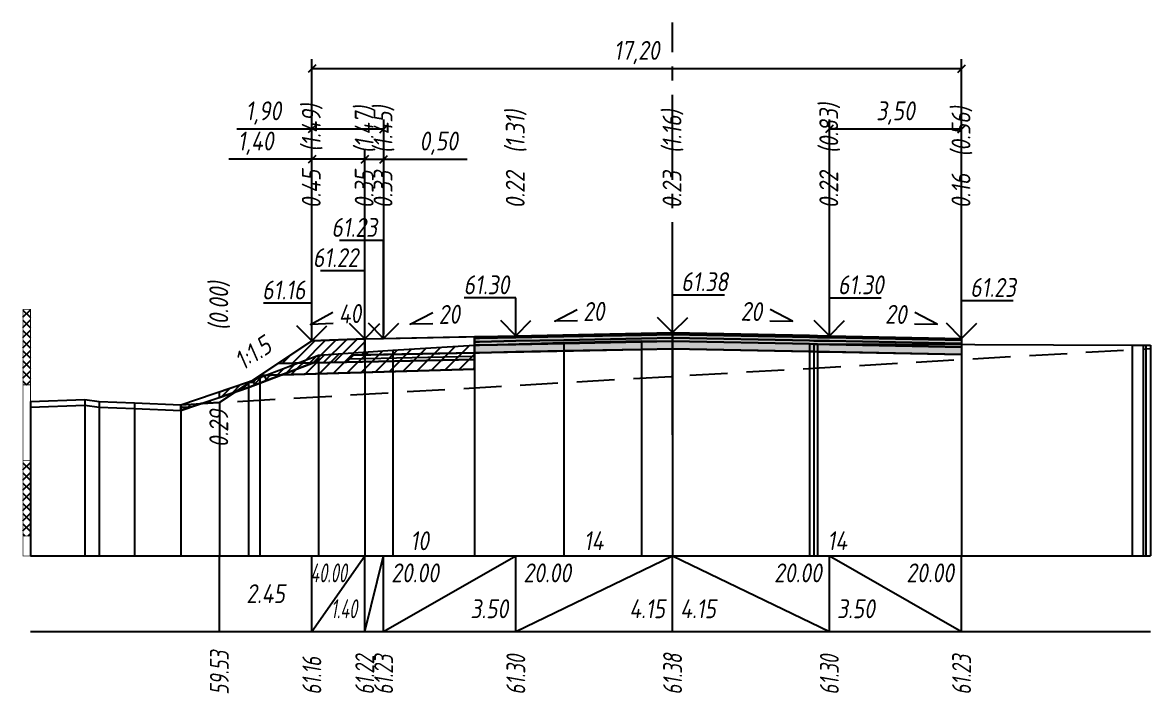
# Model space of a CAD drawing. Extents: x -717 to 1451, y -133302 to 233.
# Drawn here: x 78.9 to 228.2, y -58001.2 to -57912.4 of the extents above; entities that cross this region are included whole.
import ezdxf
from ezdxf.enums import TextEntityAlignment as Align

# ---------------------------------------------------------------- set-up
doc = ezdxf.new("R2010")
doc.units = 0
doc.linetypes.add('осевая2', pattern=[1.125, 0.75, -0.125, 0.125, -0.125])
doc.linetypes.add('штриховая', pattern=[0.75, 0.5, -0.25])
for name, color, linetype in [('Интерполированный поперечник', 2, 'Continuous'), ('Код_514', 1, 'Continuous'), ('Контур_0', 7, 'Continuous'), ('Контур_2521', 7, 'Continuous'), ('Контур_2564', 7, 'Continuous'), ('Контур_2660', 7, 'Continuous'), ('Контур_2665', 7, 'Continuous'), ('Контур_400', 7, 'Continuous'), ('Контур_508', 7, 'Continuous'), ('Контур_512', 7, 'Continuous'), ('Контур_513', 7, 'Continuous'), ('Контур_818', 7, 'Continuous'), ('Красный поперечник', 1, 'Continuous'), ('Линейка абсолютных высот', 7, 'Continuous'), ('Объём_2501', 7, 'Continuous'), ('Объём_2564', 7, 'Continuous'), ('Объём_2650', 7, 'Continuous'), ('Объём_2660', 7, 'Continuous'), ('Объём_2661', 7, 'Continuous'), ('Объём_2665', 7, 'Continuous'), ('Объём_2666', 7, 'Continuous'), ('Объём_2667', 7, 'Continuous'), ('Объём_2668', 7, 'Continuous'), ('Объём_2669', 7, 'Continuous'), ('Объём_2675', 7, 'Continuous'), ('Объём_2753', 7, 'Continuous'), ('Ось', 1, 'осевая2'), ('Откосы', 7, 'Continuous'), ('Отметки покрытия', 7, 'Continuous'), ('Рабочие отметки', 7, 'Continuous'), ('Рабочие отметки доп.', 7, 'Continuous'), ('Слои выравнивания', 7, 'Continuous'), ('Таблица', 7, 'Continuous'), ('Уклоны проезжей части', 7, 'Continuous'), ('Черный поперечник', 3, 'Continuous')]:
    doc.layers.add(name, color=color, linetype=linetype)
for name, color, linetype, true_color in [('Контур_2540', 2, 'Continuous', 0xffff00), ('Контур_2560', 2, 'Continuous', 0xffff00), ('Контур_2561', 7, 'Continuous', 0xff8040), ('Контур_2562', 3, 'Continuous', 0x00ff00), ('Контур_2563', 7, 'Continuous', 0xff8000), ('Контур_2570', 7, 'Continuous', 0x80ff00), ('Контур_2725', 7, 'Continuous', 0x323232), ('Контур_2736', 4, 'Continuous', 0x00ffff), ('Контур_2737', 4, 'Continuous', 0x00ffff), ('Контур_2738', 4, 'Continuous', 0x00ffff), ('Контур_2739', 4, 'Continuous', 0x00ffff), ('Контур_2741', 4, 'Continuous', 0x00ffff), ('Контур_2742', 4, 'Continuous', 0x00ffff), ('Контур_2743', 4, 'Continuous', 0x00ffff), ('Контур_2744', 7, 'Continuous', 0xa4ffff), ('Контур_2745', 7, 'Continuous', 0xa4ffff), ('Контур_2747', 4, 'Continuous', 0x00ffff), ('Контур_2748', 4, 'Continuous', 0x00ffff), ('Контур_2749', 4, 'Continuous', 0x00ffff), ('Контур_2750', 4, 'Continuous', 0x00ffff), ('Контур_2751', 4, 'Continuous', 0x00ffff), ('Контур_2752', 4, 'Continuous', 0x00ffff), ('Контур_2760', 7, 'Continuous', 0x323232), ('Контур_2761', 7, 'Continuous', 0x323232), ('Контур_2762', 7, 'Continuous', 0x323232), ('Контур_2763', 7, 'Continuous', 0x323232), ('Контур_402', 7, 'Continuous', 0xff6464), ('Контур_703', 4, 'Continuous', 0x00ffff), ('Контур_705', 4, 'Continuous', 0x00ffff), ('Контур_707', 4, 'Continuous', 0x00ffff), ('Контур_720', 131, 'Continuous', 0xaaffff), ('Объём_2500', 7, 'Continuous', 0xc0c0c0), ('Объём_2520', 7, 'Continuous', 0x80ffff), ('Объём_2540', 2, 'Continuous', 0xffff00), ('Объём_2560', 2, 'Continuous', 0xffff00), ('Объём_2561', 7, 'Continuous', 0xff8040), ('Объём_2562', 3, 'Continuous', 0x00ff00), ('Объём_2563', 7, 'Continuous', 0xff8000), ('Объём_2570', 7, 'Continuous', 0x80ff00), ('Объём_2600', 7, 'Continuous', 0x808000), ('Объём_2746', 2, 'Continuous', 0xffff00)]:
    doc.layers.add(name, color=color, linetype=linetype, true_color=true_color)
doc.styles.get("Standard").update_dxf_attribs({"font": 'txt', "height": 2.5})
doc.styles.add('М', font='romand.shx', dxfattribs={"width": 0.8, "oblique": 10, "height": 2.5})
doc.dimstyles.new('ISO-25', dxfattribs={"dimtxt": 2.5, "dimasz": 2.5, "dimexe": 1.25, "dimexo": 0.625, "dimtad": 1, "dimtxsty": 'Standard', "dimcen": 2.5, "dimadec": 0, "dimazin": 0, "dimtfac": 1, "dimtmove": 0, "dimatfit": 3, "dimfxl": 1, "dimarcsym": 0})
pattern_1 = [(45.0000013, (0, 0), (-0.67351924, 0.673519211), []), (135.0000003, (0, 0), (-0.673519222, -0.67351923), [])]

# ---------------------------------------------------------------- blocks, each defined once
blk = doc.blocks.new('_Oblique')
at = {"color": 0, "linetype": 'ByBlock', "lineweight": -2}
blk.add_line((-0.5, -0.5), (0.5, 0.5), dxfattribs=at)
blk = doc.blocks.new('*D1388')
at = {"color": 0, "lineweight": -2, "transparency": 16777216}
for p, q in [((117.25, -57953.98), (117.25, -57929.26)), ((124.25, -57953.7), (124.25, -57929.26)), ((117.25, -57930.51), (106.27, -57930.51)), ((124.25, -57930.51), (117.25, -57930.51))]:
    blk.add_line(p, q, dxfattribs=at)
at = {"layer": 'Defpoints', "color": 0, "transparency": 16777216}
for p in [(124.25, -57930.51), (117.25, -57954.6), (124.25, -57954.32)]:
    blk.add_point(p, dxfattribs=at)
at = {"color": 0, "lineweight": -2, "transparency": 16777216, "rotation": 180}
blk.add_blockref('_Oblique', (117.25, -57930.51), dxfattribs=at)
at = {"color": 0, "lineweight": -2, "transparency": 16777216}
blk.add_blockref('_Oblique', (124.25, -57930.51), dxfattribs=at)
at = {"color": 0, "transparency": 16777216, "insert": (109.81, -57928.39), "char_height": 2.5, "width": 8.75, "attachment_point": 5, "style": 'М'}
blk.add_mtext('1,40', dxfattribs=at)
blk = doc.blocks.new('*D1389')
at = {"color": 0, "lineweight": -2, "transparency": 16777216}
for p, q in [((124.25, -57953.7), (124.25, -57929.26)), ((126.75, -57953.65), (126.75, -57929.26)), ((124.25, -57930.51), (126.75, -57930.51)), ((126.75, -57930.51), (137.8, -57930.51))]:
    blk.add_line(p, q, dxfattribs=at)
at = {"layer": 'Defpoints', "color": 0, "transparency": 16777216}
for p in [(126.75, -57930.51), (124.25, -57954.32), (126.75, -57954.27)]:
    blk.add_point(p, dxfattribs=at)
at = {"color": 0, "lineweight": -2, "transparency": 16777216, "rotation": 180}
blk.add_blockref('_Oblique', (124.25, -57930.51), dxfattribs=at)
at = {"color": 0, "lineweight": -2, "transparency": 16777216}
blk.add_blockref('_Oblique', (126.75, -57930.51), dxfattribs=at)
at = {"color": 0, "transparency": 16777216, "insert": (134.04, -57928.39), "char_height": 2.5, "width": 9.1667, "attachment_point": 5, "style": 'М'}
blk.add_mtext('0,50', dxfattribs=at)
blk = doc.blocks.new('*D1390')
at = {"color": 0, "lineweight": -2, "transparency": 16777216}
for p, q in [((185.75, -57953.3), (185.75, -57925.26)), ((203.25, -57953.65), (203.25, -57925.26)), ((203.25, -57926.51), (185.75, -57926.51))]:
    blk.add_line(p, q, dxfattribs=at)
at = {"layer": 'Defpoints', "color": 0, "transparency": 16777216}
for p in [(185.75, -57926.51), (185.75, -57953.92), (203.25, -57954.27)]:
    blk.add_point(p, dxfattribs=at)
at = {"color": 0, "lineweight": -2, "transparency": 16777216, "rotation": 180}
blk.add_blockref('_Oblique', (185.75, -57926.51), dxfattribs=at)
at = {"color": 0, "lineweight": -2, "transparency": 16777216}
blk.add_blockref('_Oblique', (203.25, -57926.51), dxfattribs=at)
at = {"color": 0, "transparency": 16777216, "insert": (194.5, -57924.39), "char_height": 2.5, "width": 9.5833, "attachment_point": 5, "style": 'М'}
blk.add_mtext('3,50', dxfattribs=at)
blk = doc.blocks.new('*D1391')
at = {"color": 0, "lineweight": -2, "transparency": 16777216}
for p, q in [((117.25, -57953.98), (117.25, -57925.26)), ((126.75, -57953.65), (126.75, -57925.26)), ((117.25, -57926.51), (107.3, -57926.51)), ((126.75, -57926.51), (117.25, -57926.51))]:
    blk.add_line(p, q, dxfattribs=at)
at = {"layer": 'Defpoints', "color": 0, "transparency": 16777216}
for p in [(126.75, -57926.51), (117.25, -57954.6), (126.75, -57954.27)]:
    blk.add_point(p, dxfattribs=at)
at = {"color": 0, "lineweight": -2, "transparency": 16777216, "rotation": 180}
blk.add_blockref('_Oblique', (117.25, -57926.51), dxfattribs=at)
at = {"color": 0, "lineweight": -2, "transparency": 16777216}
blk.add_blockref('_Oblique', (126.75, -57926.51), dxfattribs=at)
at = {"color": 0, "transparency": 16777216, "insert": (110.84, -57924.39), "char_height": 2.5, "width": 8.75, "attachment_point": 5, "style": 'М'}
blk.add_mtext('1,90', dxfattribs=at)
blk = doc.blocks.new('*D1392')
at = {"color": 0, "lineweight": -2, "transparency": 16777216}
for p, q in [((117.25, -57953.98), (117.25, -57917.26)), ((203.25, -57953.65), (203.25, -57917.26)), ((117.25, -57918.51), (203.25, -57918.51))]:
    blk.add_line(p, q, dxfattribs=at)
at = {"layer": 'Defpoints', "color": 0, "transparency": 16777216}
for p in [(203.25, -57918.51), (117.25, -57954.6), (203.25, -57954.27)]:
    blk.add_point(p, dxfattribs=at)
at = {"color": 0, "lineweight": -2, "transparency": 16777216, "rotation": 180}
blk.add_blockref('_Oblique', (117.25, -57918.51), dxfattribs=at)
at = {"color": 0, "lineweight": -2, "transparency": 16777216}
blk.add_blockref('_Oblique', (203.25, -57918.51), dxfattribs=at)
at = {"color": 0, "transparency": 16777216, "insert": (160.25, -57916.39), "char_height": 2.5, "width": 11.25, "attachment_point": 5, "style": 'М'}
blk.add_mtext('17,20', dxfattribs=at)

msp = doc.modelspace()

# ---------------------------------------------------------------- hatches: boundary and pattern name
at = {"layer": 'Линейка абсолютных высот'}
h = msp.add_hatch(dxfattribs=at)
h.set_pattern_fill('ANSI37', scale=0.3, style=0)
h.set_pattern_definition(pattern_1)
h.paths.add_polyline_path([(80, -57960.359), (80, -57950.359), (79, -57950.359), (79, -57960.359)])
h = msp.add_hatch(dxfattribs=at)
h.set_pattern_fill('ANSI37', scale=0.3, style=0)
h.set_pattern_definition(pattern_1)
h.paths.add_polyline_path([(80, -57980.359), (80, -57970.359), (79, -57970.359), (79, -57980.359)])
at = {"layer": 'Объём_2563'}
h = msp.add_hatch(dxfattribs=at)
h.set_pattern_fill('ANSI31', color=256, scale=0.3)
h.paths.add_polyline_path([(117.246, -57954.541), (124.246, -57954.261), (124.246, -57956.411), (122.746, -57956.441), (121.828, -57957.359), (112.746, -57957.541)])
at = {"layer": 'Объём_2570'}
h = msp.add_hatch(dxfattribs=at)
h.set_pattern_fill('ANSI31', color=256, scale=0.2)
h.paths.add_polyline_path([(118.136, -57957.184), (108.858, -57960.714), (105, -57962.022), (105, -57961.272), (108.858, -57959.964), (118.136, -57956.434)])
at = {"layer": 'Объём_2600'}
h = msp.add_hatch(dxfattribs=at)
h.set_pattern_fill('ANSI31', color=6, scale=0.4)
h.paths.add_polyline_path([(127.955, -57955.763), (138.782, -57955.126), (138.782, -57958.282), (113.236, -57959.048), (118.136, -57957.184), (118.136, -57956.434)])
h = msp.add_hatch(dxfattribs=at)
h.set_pattern_fill('HONEY', color=5, scale=0.3)
h.paths.add_polyline_path([(108.858, -57960.714), (107.082, -57961.316), (110.355, -57959.135), (113.236, -57959.048)])
h = msp.add_hatch(dxfattribs=at)
h.set_pattern_fill('ANSI31', color=6, scale=0.4)
h.paths.add_polyline_path([(107.082, -57961.316), (105, -57962.705), (102.573, -57962.845)])
h = msp.add_hatch(dxfattribs=at)
h.set_pattern_fill('HONEY', color=5, scale=0.3)
h.paths.add_polyline_path([(99.905, -57963.75), (99.905, -57963), (102.573, -57962.845)])
at = {"layer": 'Слои выравнивания'}
for color, points in [(2, [(138.782, -57953.97), (139.453, -57953.956), (144.246, -57953.861), (150.608, -57953.733), (160.883, -57953.528), (164.996, -57953.446), (164.996, -57953.696), (160.883, -57953.778), (150.608, -57953.983), (144.246, -57954.111), (139.453, -57954.206), (138.782, -57954.22)]), (3, [(138.782, -57954.22), (139.453, -57954.206), (144.246, -57954.111), (150.608, -57953.983), (160.883, -57953.778), (164.996, -57953.696), (164.996, -57954.146), (160.883, -57954.228), (150.608, -57954.433), (144.246, -57954.561), (139.453, -57954.656), (138.782, -57954.67)]), (2, [(164.996, -57953.446), (183.137, -57953.808), (183.677, -57953.819), (184.181, -57953.829), (185.746, -57953.861), (203.246, -57954.211), (203.246, -57954.461), (185.746, -57954.111), (184.181, -57954.079), (183.677, -57954.069), (183.137, -57954.058), (164.996, -57953.696)]), (3, [(164.996, -57953.696), (183.137, -57954.058), (183.677, -57954.069), (184.181, -57954.079), (185.746, -57954.111), (203.246, -57954.461), (203.246, -57954.911), (185.746, -57954.561), (184.181, -57954.529), (183.677, -57954.519), (183.137, -57954.508), (164.996, -57954.146)]), (4, [(138.782, -57954.67), (139.453, -57954.656), (144.246, -57954.561), (150.608, -57954.433), (160.883, -57954.228), (164.996, -57954.146), (164.996, -57954.596), (160.883, -57954.678), (150.608, -57954.883), (144.246, -57955.011), (139.453, -57955.106), (138.782, -57955.12)]), (5, [(138.782, -57955.12), (139.453, -57955.106), (144.246, -57955.011), (150.608, -57954.883), (160.883, -57954.678), (164.996, -57954.596), (164.996, -57955.596), (160.883, -57955.678), (150.608, -57955.883), (144.246, -57956.011), (139.453, -57956.106), (138.782, -57956.12)]), (4, [(164.996, -57954.146), (183.137, -57954.508), (183.677, -57954.519), (184.181, -57954.529), (185.746, -57954.561), (203.246, -57954.911), (203.246, -57955.361), (185.746, -57955.011), (184.181, -57954.979), (183.677, -57954.969), (183.137, -57954.958), (164.996, -57954.596)]), (5, [(164.996, -57954.596), (183.137, -57954.958), (183.677, -57954.969), (184.181, -57954.979), (185.746, -57955.011), (203.246, -57955.361), (203.246, -57956.361), (185.746, -57956.011), (184.181, -57955.979), (183.677, -57955.969), (183.137, -57955.958), (164.996, -57955.596)])]:
    msp.add_hatch(color=color, dxfattribs=at).paths.add_polyline_path(points)

# ---------------------------------------------------------------- linework, layer by layer
at = {"layer": 'Интерполированный поперечник', "linetype": 'штриховая', "ltscale": 10, "flags": 128}
msp.add_lwpolyline([(99.905, -57963), (228.246, -57955.56)], dxfattribs=at)
at = {"layer": 'Код_514'}
for p, q in [((105, -57993), (105, -57983)), ((117.246, -57993), (117.246, -57983)), ((117.246, -57993), (124.246, -57983)), ((124.246, -57993), (124.246, -57983)), ((124.246, -57993), (126.746, -57983)), ((126.746, -57993), (126.746, -57983)), ((126.746, -57993), (144.246, -57983)), ((144.246, -57993), (144.246, -57983)), ((144.246, -57993), (164.996, -57983)), ((164.996, -57993), (164.996, -57983)), ((164.996, -57983), (185.746, -57993)), ((185.746, -57993), (185.746, -57983)), ((185.746, -57983), (203.246, -57993)), ((203.246, -57993), (203.246, -57983))]:
    msp.add_line(p, q, dxfattribs=at)
at = {"layer": 'Контур_0', "flags": 128}
for points in [[(117.246, -57954.541), (105, -57962.705), (105, -57962.705), (105, -57962.705), (105, -57962.705), (105, -57962.705), (105, -57962.705), (105, -57962.705), (105, -57962.705), (105, -57962.705), (105, -57962.705), (105, -57962.705), (105, -57962.705), (105, -57962.705), (105, -57962.705), (105, -57962.705)], [(117.246, -57954.541), (105, -57962.705), (105, -57962.705), (105, -57962.705), (105, -57962.705), (105, -57962.705), (105, -57962.705), (105, -57962.705), (105, -57962.705), (105, -57962.705), (105, -57962.705), (105, -57962.705), (105, -57962.705), (105, -57962.705), (105, -57962.705), (105, -57962.705), (105, -57962.705), (105, -57962.705), (105, -57962.705), (105, -57962.705), (105, -57962.705), (105, -57962.705), (105, -57962.705), (105, -57962.705), (105, -57962.705), (105, -57962.705), (105, -57962.705), (105, -57962.705), (105, -57962.705), (105, -57962.705)], [(126.746, -57956.361), (124.246, -57956.411), (124.246, -57954.261), (138.782, -57953.97), (138.782, -57956.12), (126.746, -57956.361), (126.746, -57956.361)], [(203.246, -57954.211), (203.246, -57958.261)], [(112.746, -57957.541), (121.828, -57957.359), (122.746, -57956.441), (124.246, -57956.411)], [(122.746, -57956.441), (138.782, -57956.12), (138.782, -57957.02), (121.828, -57957.359), (122.746, -57956.441), (122.746, -57956.441)]]:
    msp.add_lwpolyline(points, dxfattribs=at)
at = {"layer": 'Контур_2521', "color": 250, "flags": 128}
msp.add_lwpolyline([(122.287, -57956.9), (138.782, -57956.57)], dxfattribs=at)
at = {"layer": 'Контур_2540', "flags": 128}
msp.add_lwpolyline([(121.828, -57957.359), (138.782, -57957.02), (138.782, -57958.282), (110.355, -57959.135), (112.746, -57957.541), (121.828, -57957.359), (121.828, -57957.359)], dxfattribs=at)
at = {"layer": 'Контур_2560', "flags": 128}
msp.add_lwpolyline([(117.246, -57954.541), (117.246, -57954.541), (117.246, -57954.541), (124.246, -57954.261)], dxfattribs=at)
at = {"layer": 'Контур_2561', "flags": 128}
msp.add_lwpolyline([(124.246, -57954.261), (124.246, -57954.261), (117.246, -57954.541), (117.246, -57954.541), (124.246, -57954.261)], dxfattribs=at)
at = {"layer": 'Контур_2562', "flags": 128}
msp.add_lwpolyline([(117.246, -57954.541), (117.246, -57954.541), (117.246, -57954.541), (117.246, -57954.541), (117.246, -57954.541)], dxfattribs=at)
at = {"layer": 'Контур_2563', "flags": 128}
msp.add_lwpolyline([(117.246, -57954.541), (124.246, -57954.261), (124.246, -57956.411), (122.746, -57956.441), (121.828, -57957.359), (112.746, -57957.541), (117.246, -57954.541), (117.246, -57954.541)], dxfattribs=at)
at = {"layer": 'Контур_2564', "flags": 128}
msp.add_lwpolyline([(117.246, -57954.541), (124.246, -57954.261)], dxfattribs=at)
at = {"layer": 'Контур_2570', "flags": 128}
msp.add_lwpolyline([(80, -57963.3), (87.181, -57963.039), (89.069, -57963.297), (93.771, -57963.512), (99.905, -57963.75), (99.905, -57963.75), (108.858, -57960.714), (118.136, -57957.184), (118.136, -57956.434), (127.955, -57955.763), (138.782, -57955.126), (150.608, -57954.78), (160.883, -57954.519), (164.996, -57954.595), (183.137, -57954.927), (183.677, -57954.938), (184.181, -57954.942), (225.816, -57955.092), (227.294, -57955.112), (227.641, -57955.109), (228.246, -57955.107)], dxfattribs=at)
at = {"layer": 'Контур_2660', "flags": 128}
msp.add_lwpolyline([(110.355, -57959.135), (138.782, -57958.282)], dxfattribs=at)
at = {"layer": 'Контур_2665', "flags": 128}
msp.add_lwpolyline([(117.246, -57954.541), (117.246, -57954.541)], dxfattribs=at)
at = {"layer": 'Контур_2725', "flags": 128}
msp.add_lwpolyline([(138.782, -57956.12), (139.453, -57956.106), (144.246, -57956.011), (150.608, -57955.883), (160.883, -57955.678), (164.996, -57955.596), (183.137, -57955.958), (183.677, -57955.969), (184.181, -57955.979), (185.746, -57956.011), (203.246, -57956.361)], dxfattribs=at)
at = {"layer": 'Контур_2736', "flags": 128}
msp.add_lwpolyline([(117.246, -57954.541), (105, -57962.705)], dxfattribs=at)
at = {"layer": 'Контур_2737', "flags": 128}
msp.add_lwpolyline([(105, -57962.705), (105, -57962.705)], dxfattribs=at)
at = {"layer": 'Контур_2738', "flags": 128}
msp.add_lwpolyline([(105, -57962.705), (105, -57962.705)], dxfattribs=at)
at = {"layer": 'Контур_2739', "flags": 128}
msp.add_lwpolyline([(105, -57962.705), (105, -57962.705)], dxfattribs=at)
at = {"layer": 'Контур_2741', "flags": 128}
msp.add_lwpolyline([(105, -57962.705), (105, -57962.705)], dxfattribs=at)
at = {"layer": 'Контур_2742', "flags": 128}
msp.add_lwpolyline([(105, -57962.705), (105, -57962.705)], dxfattribs=at)
at = {"layer": 'Контур_2743', "flags": 128}
msp.add_lwpolyline([(105, -57962.705), (105, -57962.705)], dxfattribs=at)
at = {"layer": 'Контур_2744', "flags": 128}
msp.add_lwpolyline([(105, -57962.705), (105, -57962.705)], dxfattribs=at)
msp.add_lwpolyline([(105, -57962.705), (105, -57962.705)], dxfattribs=at)
msp.add_lwpolyline([(105, -57962.705), (105, -57962.705)], dxfattribs=at)
msp.add_lwpolyline([(105, -57962.705), (105, -57962.705)], dxfattribs=at)
msp.add_lwpolyline([(105, -57962.705), (105, -57962.705)], dxfattribs=at)
msp.add_lwpolyline([(105, -57962.705), (105, -57962.705)], dxfattribs=at)
at = {"layer": 'Контур_2745', "flags": 128}
msp.add_lwpolyline([(105, -57962.705), (105, -57962.705)], dxfattribs=at)
msp.add_lwpolyline([(105, -57962.705), (105, -57962.705)], dxfattribs=at)
msp.add_lwpolyline([(105, -57962.705), (105, -57962.705)], dxfattribs=at)
msp.add_lwpolyline([(105, -57962.705), (105, -57962.705)], dxfattribs=at)
msp.add_lwpolyline([(105, -57962.705), (105, -57962.705)], dxfattribs=at)
msp.add_lwpolyline([(105, -57962.705), (105, -57962.705)], dxfattribs=at)
at = {"layer": 'Контур_2747', "flags": 128}
msp.add_lwpolyline([(105, -57962.705), (105, -57962.705)], dxfattribs=at)
at = {"layer": 'Контур_2748', "flags": 128}
msp.add_lwpolyline([(105, -57962.705), (105, -57962.705)], dxfattribs=at)
at = {"layer": 'Контур_2749', "flags": 128}
msp.add_lwpolyline([(105, -57962.705), (105, -57962.705)], dxfattribs=at)
at = {"layer": 'Контур_2750', "flags": 128}
msp.add_lwpolyline([(105, -57962.705), (105, -57962.705)], dxfattribs=at)
at = {"layer": 'Контур_2751', "flags": 128}
msp.add_lwpolyline([(105, -57962.705), (105, -57962.705)], dxfattribs=at)
at = {"layer": 'Контур_2752', "flags": 128}
msp.add_lwpolyline([(105, -57962.705), (105, -57962.705)], dxfattribs=at)
at = {"layer": 'Контур_2760', "flags": 128}
msp.add_lwpolyline([(138.782, -57953.97), (139.453, -57953.956), (144.246, -57953.861), (150.608, -57953.733), (160.883, -57953.528), (164.996, -57953.446), (183.137, -57953.808), (183.677, -57953.819), (184.181, -57953.829), (185.746, -57953.861), (203.246, -57954.211)], dxfattribs=at)
at = {"layer": 'Контур_2761', "flags": 128}
msp.add_lwpolyline([(138.782, -57954.22), (139.453, -57954.206), (144.246, -57954.111), (150.608, -57953.983), (160.883, -57953.778), (164.996, -57953.696), (183.137, -57954.058), (183.677, -57954.069), (184.181, -57954.079), (185.746, -57954.111), (203.246, -57954.461)], dxfattribs=at)
at = {"layer": 'Контур_2762', "flags": 128}
msp.add_lwpolyline([(138.782, -57954.67), (139.453, -57954.656), (144.246, -57954.561), (150.608, -57954.433), (160.883, -57954.228), (164.996, -57954.146), (183.137, -57954.508), (183.677, -57954.519), (184.181, -57954.529), (185.746, -57954.561), (203.246, -57954.911)], dxfattribs=at)
at = {"layer": 'Контур_2763', "flags": 128}
msp.add_lwpolyline([(138.782, -57955.12), (139.453, -57955.106), (144.246, -57955.011), (150.608, -57954.883), (160.883, -57954.678), (164.996, -57954.596), (183.137, -57954.958), (183.677, -57954.969), (184.181, -57954.979), (185.746, -57955.011), (203.246, -57955.361)], dxfattribs=at)
at = {"layer": 'Контур_400', "flags": 128}
for points in [[(124.246, -57954.261), (126.746, -57954.211), (126.746, -57954.211), (126.746, -57954.211), (126.746, -57954.211), (126.746, -57954.211), (126.746, -57954.211), (144.246, -57953.861), (164.996, -57953.446)], [(164.996, -57953.446), (185.746, -57953.861), (203.246, -57954.211)]]:
    msp.add_lwpolyline(points, dxfattribs=at)
at = {"layer": 'Контур_402', "flags": 128}
msp.add_lwpolyline([(110.355, -57959.135), (138.782, -57958.282), (138.782, -57956.12), (164.996, -57955.596), (203.246, -57956.361)], dxfattribs=at)
at = {"layer": 'Контур_508', "flags": 128}
msp.add_lwpolyline([(105, -57962.705), (110.355, -57959.135), (138.782, -57958.282), (138.782, -57956.12), (164.996, -57955.596), (203.246, -57956.361)], dxfattribs=at)
at = {"layer": 'Контур_512', "flags": 128}
msp.add_lwpolyline([(105, -57962.705), (110.355, -57959.135), (138.782, -57958.282)], dxfattribs=at)
at = {"layer": 'Контур_513', "flags": 128}
msp.add_lwpolyline([(105, -57962.705), (110.355, -57959.135), (138.782, -57958.282), (138.782, -57956.12), (164.996, -57955.596), (203.246, -57956.361)], dxfattribs=at)
at = {"layer": 'Контур_703', "flags": 128}
for points in [[(117.246, -57954.541), (105, -57962.705)], [(105, -57962.705), (105, -57962.705)]]:
    msp.add_lwpolyline(points, dxfattribs=at)
at = {"layer": 'Контур_705', "flags": 128}
msp.add_lwpolyline([(105, -57962.705), (105, -57962.705)], dxfattribs=at)
at = {"layer": 'Контур_707', "flags": 128}
msp.add_lwpolyline([(105, -57962.705), (105, -57962.705)], dxfattribs=at)
at = {"layer": 'Контур_720', "flags": 128}
msp.add_lwpolyline([(105, -57962.705), (105, -57962.705)], dxfattribs=at)
at = {"layer": 'Контур_818', "flags": 128}
msp.add_lwpolyline([(105, -57962.022), (108.858, -57960.714), (118.136, -57957.184), (118.136, -57956.434), (127.955, -57955.763), (138.782, -57955.126), (150.608, -57954.78), (160.883, -57954.519), (164.996, -57954.595), (183.137, -57954.927), (183.677, -57954.938), (184.181, -57954.942), (203.246, -57955.011)], dxfattribs=at)
at = {"layer": 'Красный поперечник'}
for p, q in [((144.246, -57953.861), (164.996, -57953.446)), ((164.996, -57953.446), (185.746, -57953.861)), ((105, -57962.705), (117.246, -57954.541)), ((117.246, -57954.541), (124.246, -57954.261)), ((124.246, -57954.261), (126.746, -57954.211)), ((126.746, -57954.211), (144.246, -57953.861)), ((185.746, -57953.861), (203.246, -57954.211)), ((110.355, -57959.135), (110.355, -57983)), ((138.782, -57958.282), (138.782, -57983)), ((105, -57962.705), (105, -57983))]:
    msp.add_line(p, q, dxfattribs=at)
at = {"layer": 'Линейка абсолютных высот', "color": 7, "const_width": 0.1, "flags": 128}
for points in [[(80, -57960.359), (80, -57950.359), (79, -57950.359), (79, -57960.359), (80, -57960.359)], [(80, -57970.359), (80, -57960.359), (79, -57960.359), (79, -57970.359), (80, -57970.359)], [(80, -57980.359), (80, -57970.359), (79, -57970.359), (79, -57980.359), (80, -57980.359)], [(80, -57983), (80, -57980.359), (79, -57980.359), (79, -57983), (80, -57983)]]:
    msp.add_lwpolyline(points, dxfattribs=at)
at = {"layer": 'Объём_2500', "flags": 128}
msp.add_lwpolyline([(126.746, -57956.361), (124.246, -57956.411), (124.246, -57954.261), (138.782, -57953.97), (138.782, -57956.12), (126.746, -57956.361), (126.746, -57956.361)], dxfattribs=at)
at = {"layer": 'Объём_2501', "flags": 128}
for points in [[(124.246, -57954.261), (126.746, -57954.211), (126.746, -57954.211), (126.746, -57954.211), (126.746, -57954.211), (126.746, -57954.211), (126.746, -57954.211), (144.246, -57953.861), (164.996, -57953.446)], [(164.996, -57953.446), (185.746, -57953.861), (203.246, -57954.211)]]:
    msp.add_lwpolyline(points, dxfattribs=at)
at = {"layer": 'Объём_2520', "color": 250, "flags": 128}
msp.add_lwpolyline([(122.746, -57956.441), (138.782, -57956.12), (138.782, -57957.02), (121.828, -57957.359), (122.746, -57956.441), (122.746, -57956.441)], dxfattribs=at)
at = {"layer": 'Объём_2540', "flags": 128}
msp.add_lwpolyline([(121.828, -57957.359), (138.782, -57957.02), (138.782, -57958.282), (110.355, -57959.135), (112.746, -57957.541), (121.828, -57957.359), (121.828, -57957.359)], dxfattribs=at)
at = {"layer": 'Объём_2560', "flags": 128}
msp.add_lwpolyline([(117.246, -57954.541), (117.246, -57954.541), (117.246, -57954.541), (124.246, -57954.261)], dxfattribs=at)
at = {"layer": 'Объём_2561', "flags": 128}
msp.add_lwpolyline([(124.246, -57954.261), (124.246, -57954.261), (117.246, -57954.541), (117.246, -57954.541), (124.246, -57954.261)], dxfattribs=at)
at = {"layer": 'Объём_2562', "flags": 128}
msp.add_lwpolyline([(117.246, -57954.541), (117.246, -57954.541), (117.246, -57954.541), (117.246, -57954.541), (117.246, -57954.541)], dxfattribs=at)
at = {"layer": 'Объём_2563', "color": 250, "flags": 128}
msp.add_lwpolyline([(117.246, -57954.541), (124.246, -57954.261), (124.246, -57956.411), (122.746, -57956.441), (121.828, -57957.359), (112.746, -57957.541), (117.246, -57954.541), (117.246, -57954.541)], dxfattribs=at)
at = {"layer": 'Объём_2564', "flags": 128}
msp.add_lwpolyline([(117.246, -57954.541), (124.246, -57954.261)], dxfattribs=at)
at = {"layer": 'Объём_2570', "flags": 128}
msp.add_lwpolyline([(118.136, -57957.184), (108.858, -57960.714), (105, -57962.022), (105, -57961.272), (108.858, -57959.964), (118.136, -57956.434), (118.136, -57957.184), (118.136, -57957.184)], dxfattribs=at)
at = {"layer": 'Объём_2600', "color": 5, "flags": 128}
for points in [[(108.858, -57960.714), (107.082, -57961.316), (110.355, -57959.135), (113.236, -57959.048), (108.858, -57960.714), (108.858, -57960.714)], [(99.905, -57963.75), (99.905, -57963), (102.573, -57962.845), (99.905, -57963.75), (99.905, -57963.75)]]:
    msp.add_lwpolyline(points, dxfattribs=at)
at = {"layer": 'Объём_2650', "color": 6, "flags": 128}
for points in [[(127.955, -57955.763), (138.782, -57955.126), (138.782, -57958.282), (113.236, -57959.048), (118.136, -57957.184), (118.136, -57956.434), (127.955, -57955.763), (127.955, -57955.763)], [(107.082, -57961.316), (105, -57962.705), (102.573, -57962.845), (107.082, -57961.316), (107.082, -57961.316)]]:
    msp.add_lwpolyline(points, dxfattribs=at)
at = {"layer": 'Объём_2660', "flags": 128}
msp.add_lwpolyline([(110.355, -57959.135), (138.782, -57958.282)], dxfattribs=at)
at = {"layer": 'Объём_2661', "flags": 128}
msp.add_lwpolyline([(117.246, -57954.541), (105, -57962.705)], dxfattribs=at)
at = {"layer": 'Объём_2665', "flags": 128}
msp.add_lwpolyline([(117.246, -57954.541), (117.246, -57954.541)], dxfattribs=at)
at = {"layer": 'Объём_2666', "flags": 128}
msp.add_lwpolyline([(117.246, -57954.541), (105, -57962.705)], dxfattribs=at)
at = {"layer": 'Объём_2667', "flags": 128}
msp.add_lwpolyline([(105, -57962.705), (105, -57962.705)], dxfattribs=at)
msp.add_lwpolyline([(105, -57962.705), (105, -57962.705)], dxfattribs=at)
at = {"layer": 'Объём_2668', "flags": 128}
msp.add_lwpolyline([(105, -57962.705), (105, -57962.705)], dxfattribs=at)
msp.add_lwpolyline([(105, -57962.705), (105, -57962.705)], dxfattribs=at)
at = {"layer": 'Объём_2669', "flags": 128}
msp.add_lwpolyline([(105, -57962.705), (105, -57962.705)], dxfattribs=at)
msp.add_lwpolyline([(105, -57962.705), (105, -57962.705)], dxfattribs=at)
at = {"layer": 'Объём_2675', "flags": 128}
msp.add_lwpolyline([(105, -57962.705), (105, -57962.705)], dxfattribs=at)
msp.add_lwpolyline([(105, -57962.705), (105, -57962.705)], dxfattribs=at)
msp.add_lwpolyline([(105, -57962.705), (105, -57962.705)], dxfattribs=at)
msp.add_lwpolyline([(105, -57962.705), (105, -57962.705)], dxfattribs=at)
msp.add_lwpolyline([(105, -57962.705), (105, -57962.705)], dxfattribs=at)
msp.add_lwpolyline([(105, -57962.705), (105, -57962.705)], dxfattribs=at)
msp.add_lwpolyline([(105, -57962.705), (105, -57962.705)], dxfattribs=at)
msp.add_lwpolyline([(105, -57962.705), (105, -57962.705)], dxfattribs=at)
msp.add_lwpolyline([(105, -57962.705), (105, -57962.705)], dxfattribs=at)
msp.add_lwpolyline([(105, -57962.705), (105, -57962.705)], dxfattribs=at)
msp.add_lwpolyline([(105, -57962.705), (105, -57962.705)], dxfattribs=at)
msp.add_lwpolyline([(105, -57962.705), (105, -57962.705)], dxfattribs=at)
at = {"layer": 'Объём_2746', "flags": 128}
msp.add_lwpolyline([(127.955, -57955.763), (138.782, -57955.126), (138.782, -57958.282), (113.236, -57959.048), (118.136, -57957.184), (118.136, -57956.434), (127.955, -57955.763), (127.955, -57955.763)], dxfattribs=at)
at = {"layer": 'Объём_2753', "flags": 128}
msp.add_lwpolyline([(138.782, -57953.97), (138.782, -57953.97)], dxfattribs=at)
at = {"layer": 'Ось', "ltscale": 15}
msp.add_line((164.996, -57966.971), (164.996, -57912.416), dxfattribs=at)
at = {"layer": 'Откосы', "color": 1, "flags": 128}
for points in [[(120.062, -57952.247), (117.065, -57952.367), (120.002, -57950.749)], [(152.395, -57951.886), (149.396, -57951.946), (152.365, -57950.387)], [(177.884, -57951.886), (180.884, -57951.946), (177.914, -57950.387)], [(133.27, -57952.269), (130.271, -57952.329), (133.24, -57950.769)], [(197.009, -57952.269), (200.009, -57952.329), (197.039, -57950.769)]]:
    msp.add_lwpolyline(points, dxfattribs=at)
at = {"layer": 'Отметки покрытия', "color": 1}
for p, q in [((126.746, -57941.261), (120.896, -57941.261)), ((126.746, -57954.211), (126.746, -57941.261)), ((124.246, -57945.261), (118.396, -57945.261)), ((124.246, -57954.261), (124.246, -57945.261)), ((144.246, -57948.861), (137.396, -57948.861)), ((144.246, -57953.861), (144.246, -57948.861)), ((164.996, -57953.446), (164.996, -57948.446)), ((164.996, -57948.446), (171.846, -57948.446)), ((185.746, -57953.861), (185.746, -57948.861)), ((185.746, -57948.861), (192.596, -57948.861)), ((203.246, -57954.211), (203.246, -57949.211)), ((203.246, -57949.211), (210.096, -57949.211)), ((117.246, -57949.541), (110.846, -57949.541)), ((117.246, -57954.541), (117.246, -57949.541)), ((126.746, -57954.211), (124.746, -57952.211)), ((126.746, -57954.211), (128.746, -57952.211)), ((144.246, -57953.861), (142.246, -57951.861)), ((144.246, -57953.861), (146.246, -57951.861)), ((164.996, -57953.446), (162.996, -57951.446)), ((164.996, -57953.446), (166.996, -57951.446)), ((185.746, -57953.861), (183.746, -57951.861)), ((185.746, -57953.861), (187.746, -57951.861)), ((203.246, -57954.211), (201.246, -57952.211)), ((203.246, -57954.211), (205.246, -57952.211)), ((117.246, -57954.541), (115.246, -57952.541)), ((117.246, -57954.541), (119.246, -57952.541)), ((124.246, -57954.261), (122.246, -57952.261)), ((124.246, -57954.261), (126.246, -57952.261))]:
    msp.add_line(p, q, dxfattribs=at)
at = {"layer": 'Слои выравнивания'}
for p, q in [((164.996, -57953.446), (164.996, -57983)), ((124.246, -57954.261), (124.246, -57983)), ((138.782, -57953.97), (138.782, -57983)), ((203.246, -57954.211), (203.246, -57983))]:
    msp.add_line(p, q, dxfattribs=at)
at = {"layer": 'Слои выравнивания', "color": 2, "flags": 128}
for points in [[(138.782, -57953.97), (139.453, -57953.956), (144.246, -57953.861), (150.608, -57953.733), (160.883, -57953.528), (164.996, -57953.446), (164.996, -57953.696), (160.883, -57953.778), (150.608, -57953.983), (144.246, -57954.111), (139.453, -57954.206), (138.782, -57954.22)], [(164.996, -57953.446), (183.137, -57953.808), (183.677, -57953.819), (184.181, -57953.829), (185.746, -57953.861), (203.246, -57954.211), (203.246, -57954.461), (185.746, -57954.111), (184.181, -57954.079), (183.677, -57954.069), (183.137, -57954.058), (164.996, -57953.696)]]:
    msp.add_lwpolyline(points, close=True, dxfattribs=at)
at = {"layer": 'Слои выравнивания', "color": 3, "flags": 128}
for points in [[(138.782, -57954.22), (139.453, -57954.206), (144.246, -57954.111), (150.608, -57953.983), (160.883, -57953.778), (164.996, -57953.696), (164.996, -57954.146), (160.883, -57954.228), (150.608, -57954.433), (144.246, -57954.561), (139.453, -57954.656), (138.782, -57954.67)], [(164.996, -57953.696), (183.137, -57954.058), (183.677, -57954.069), (184.181, -57954.079), (185.746, -57954.111), (203.246, -57954.461), (203.246, -57954.911), (185.746, -57954.561), (184.181, -57954.529), (183.677, -57954.519), (183.137, -57954.508), (164.996, -57954.146)]]:
    msp.add_lwpolyline(points, close=True, dxfattribs=at)
at = {"layer": 'Слои выравнивания', "color": 4, "flags": 128}
for points in [[(138.782, -57954.67), (139.453, -57954.656), (144.246, -57954.561), (150.608, -57954.433), (160.883, -57954.228), (164.996, -57954.146), (164.996, -57954.596), (160.883, -57954.678), (150.608, -57954.883), (144.246, -57955.011), (139.453, -57955.106), (138.782, -57955.12)], [(164.996, -57954.146), (183.137, -57954.508), (183.677, -57954.519), (184.181, -57954.529), (185.746, -57954.561), (203.246, -57954.911), (203.246, -57955.361), (185.746, -57955.011), (184.181, -57954.979), (183.677, -57954.969), (183.137, -57954.958), (164.996, -57954.596)]]:
    msp.add_lwpolyline(points, close=True, dxfattribs=at)
at = {"layer": 'Слои выравнивания', "color": 5, "flags": 128}
for points in [[(138.782, -57955.12), (139.453, -57955.106), (144.246, -57955.011), (150.608, -57954.883), (160.883, -57954.678), (164.996, -57954.596), (164.996, -57955.596), (160.883, -57955.678), (150.608, -57955.883), (144.246, -57956.011), (139.453, -57956.106), (138.782, -57956.12)], [(164.996, -57954.596), (183.137, -57954.958), (183.677, -57954.969), (184.181, -57954.979), (185.746, -57955.011), (203.246, -57955.361), (203.246, -57956.361), (185.746, -57956.011), (184.181, -57955.979), (183.677, -57955.969), (183.137, -57955.958), (164.996, -57955.596)]]:
    msp.add_lwpolyline(points, close=True, dxfattribs=at)
at = {"layer": 'Таблица'}
for p, q in [((80, -57983), (228.246, -57983)), ((80, -57993), (228.246, -57993))]:
    msp.add_line(p, q, dxfattribs=at)
at = {"layer": 'Черный поперечник', "color": 7}
for p, q in [((138.782, -57955.126), (138.782, -57983)), ((150.608, -57954.78), (150.608, -57983)), ((160.883, -57954.519), (160.883, -57983)), ((164.996, -57954.595), (164.996, -57983)), ((183.137, -57954.927), (183.137, -57983)), ((183.677, -57954.938), (183.677, -57983)), ((184.181, -57954.942), (184.181, -57983)), ((225.816, -57955.092), (225.816, -57983)), ((227.294, -57955.112), (227.294, -57983)), ((227.641, -57955.109), (227.641, -57983)), ((228.246, -57955.107), (228.246, -57983)), ((118.136, -57956.434), (118.136, -57983)), ((127.955, -57955.763), (127.955, -57983)), ((108.858, -57959.964), (108.858, -57983)), ((80, -57962.55), (80, -57983)), ((87.181, -57962.289), (87.181, -57983)), ((89.069, -57962.547), (89.069, -57983)), ((93.771, -57962.762), (93.771, -57983)), ((99.905, -57963), (99.905, -57983))]:
    msp.add_line(p, q, dxfattribs=at)
at = {"layer": 'Черный поперечник', "flags": 128}
msp.add_lwpolyline([(80, -57962.55), (87.181, -57962.289), (89.069, -57962.547), (93.771, -57962.762), (99.905, -57963), (108.858, -57959.964), (118.136, -57956.434), (127.955, -57955.763), (138.782, -57955.126), (150.608, -57954.78), (160.883, -57954.519), (164.996, -57954.595), (183.137, -57954.927), (183.677, -57954.938), (184.181, -57954.942), (225.816, -57955.092), (227.294, -57955.112), (227.641, -57955.109), (228.246, -57955.107)], dxfattribs=at)

# ---------------------------------------------------------------- texts
at = {"layer": 'Код_514', "style": 'М', "oblique": 10}
for s, width, p in [('40.00', 0.6, (117.029, -57984)), ('20.00', 0.8, (127.746, -57984)), ('20.00', 0.8, (145.246, -57984))]:
    msp.add_text(s, height=2.5, dxfattribs=dict(at, width=width)).set_placement(p, align=Align.TOP_LEFT)
at = {"layer": 'Код_514', "style": 'М', "oblique": 10, "width": 0.8}
for p in [(184.746, -57984), (202.246, -57984)]:
    msp.add_text('20.00', height=2.5, dxfattribs=at).set_placement(p, align=Align.TOP_RIGHT)
msp.add_text('2.45', height=2.5, dxfattribs=at).set_placement((111.123, -57988), align=Align.MIDDLE_CENTER)
at = {"layer": 'Код_514', "style": 'М', "oblique": 10}
for s, width, p in [('1.40', 0.6, (123.246, -57992)), ('3.50', 0.8, (143.246, -57992)), ('4.15', 0.8, (163.996, -57992))]:
    msp.add_text(s, height=2.5, dxfattribs=dict(at, width=width)).set_placement(p, align=Align.BOTTOM_RIGHT)
at = {"layer": 'Код_514', "style": 'М', "oblique": 10, "width": 0.8}
for s, p in [('4.15', (165.996, -57992)), ('3.50', (186.746, -57992))]:
    msp.add_text(s, height=2.5, dxfattribs=at).set_placement(p, align=Align.BOTTOM_LEFT)
at = {"layer": 'Код_514', "style": 'М', "oblique": 10, "width": 0.7}
for s, p in [('59.53', (105, -58001.382)), ('61.16', (117.246, -58001.382)), ('61.22', (124.246, -58001.382)), ('61.23', (126.746, -58001.382)), ('61.30', (144.246, -58001.382)), ('61.38', (164.996, -58001.382)), ('61.30', (185.746, -58001.382)), ('61.23', (203.246, -58001.382))]:
    msp.add_text(s, height=2.5, rotation=90, dxfattribs=at).set_placement(p, align=Align.MIDDLE_LEFT)
at = {"layer": 'Отметки покрытия', "color": 1, "style": 'М', "oblique": 10, "width": 0.8}
for s, p in [('61.23', (125.887, -57941.529)), ('61.22', (123.387, -57945.529)), ('61.30', (143.387, -57949.129)), ('61.16', (116.387, -57949.809))]:
    msp.add_text(s, height=2.5, dxfattribs=at).set_placement(p, align=Align.BOTTOM_RIGHT)
for s, p in [('61.38', (166.137, -57948.714)), ('61.30', (186.887, -57949.129)), ('61.23', (204.387, -57949.479))]:
    msp.add_text(s, height=2.5, dxfattribs=at).set_placement(p, align=Align.BOTTOM_LEFT)
at = {"layer": 'Рабочие отметки', "color": 1, "style": 'М', "oblique": 10, "width": 0.8}
for s, p in [('0.45', (117.168, -57937.011)), ('0.35', (124.168, -57937.011)), ('0.33', (126.668, -57937.011)), ('0.22', (144.168, -57937.011)), ('0.23', (164.918, -57937.011)), ('0.22', (185.668, -57937.011)), ('0.16', (203.168, -57937.011))]:
    msp.add_text(s, height=2.5, rotation=90, dxfattribs=at).set_placement(p, align=Align.MIDDLE_LEFT)
msp.add_text('0.29', height=2.5, rotation=90, dxfattribs=at).set_placement((104.922, -57963.635), align=Align.MIDDLE_RIGHT)
at = {"layer": 'Рабочие отметки доп.', "color": 1, "style": 'М', "oblique": 10, "width": 0.8}
for s, p in [('(1.49)', (117.168, -57929.511)), ('(1.47)', (124.168, -57929.711)), ('(1.45)', (126.668, -57929.711)), ('(1.31)', (144.168, -57929.711)), ('(1.16)', (164.918, -57929.711)), ('(0.83)', (185.668, -57929.711)), ('(0.56)', (203.168, -57930.161)), ('(0.00)', (104.922, -57953.135))]:
    msp.add_text(s, height=2.5, rotation=90, dxfattribs=at).set_placement(p, align=Align.MIDDLE_LEFT)
at = {"layer": 'Слои выравнивания', "style": 'М', "oblique": 10, "width": 0.8}
for s, p in [('10', (131.514, -57983)), ('14', (154.552, -57983)), ('14', (186.784, -57983))]:
    msp.add_text(s, height=2.5, dxfattribs=at).set_placement(p, align=Align.BOTTOM_CENTER)
at = {"layer": 'Уклоны проезжей части', "color": 1, "style": 'М', "oblique": 10, "width": 0.8}
for s, rotation, p in [('40', 2.29061, (122.366, -57952.963)), ('20', 1.14576, (135.476, -57953.036)), ('20', 1.14576, (154.601, -57952.653)), ('20', 358.85423, (175.391, -57952.653)), ('20', 358.85423, (194.516, -57953.036)), ('1:1.5', 33.69007, (110.568, -57957.791))]:
    msp.add_text(s, height=2.5, rotation=rotation, dxfattribs=at).set_placement(p, align=Align.BOTTOM_CENTER)

# ---------------------------------------------------------------- dimensions: what is measured, and where the dimension line sits
at = {"color": 5}
dim = msp.add_linear_dim(base=(203.246, -57918.508), p1=(117.246, -57954.603), p2=(203.246, -57954.273), angle=180, dimstyle='ISO-25', override={"dimasz": 1, "dimlfac": 0.2, "dimzin": 0, "dimtxsty": 'М', "dimblk1": 'Oblique', "dimblk2": 'Oblique', "dimsah": 1}, dxfattribs=at)
dim.commit()
dim.dimension.update_dxf_attribs({"geometry": '*D1392', "text_midpoint": (160.246, -57916.395)})
for base, p1, p2, picture, middle in [((126.746, -57926.508), (117.246, -57954.603), (126.746, -57954.273), '*D1391', (110.842, -57926.508)), ((124.246, -57930.508), (117.246, -57954.603), (124.246, -57954.323), '*D1388', (109.813, -57930.508)), ((126.746, -57930.508), (124.246, -57954.323), (126.746, -57954.273), '*D1389', (134.036, -57930.508))]:
    dim = msp.add_linear_dim(base=base, p1=p1, p2=p2, angle=180, dimstyle='ISO-25', override={"dimasz": 1, "dimlfac": 0.2, "dimzin": 0, "dimtxsty": 'М', "dimblk1": 'Oblique', "dimblk2": 'Oblique', "dimsah": 1}, dxfattribs=at)
    dim.commit()
    dim.dimension.update_dxf_attribs({"geometry": picture, "text_midpoint": middle, "dimtype": 160})
dim = msp.add_linear_dim(base=(185.746, -57926.508), p1=(203.246, -57954.273), p2=(185.746, -57953.923), dimstyle='ISO-25', override={"dimasz": 1, "dimlfac": 0.2, "dimzin": 0, "dimtxsty": 'М', "dimblk1": 'Oblique', "dimblk2": 'Oblique', "dimsah": 1}, dxfattribs=at)
dim.commit()
dim.dimension.update_dxf_attribs({"geometry": '*D1390', "text_midpoint": (194.496, -57924.395)})

doc.saveas('drawing.dxf')
